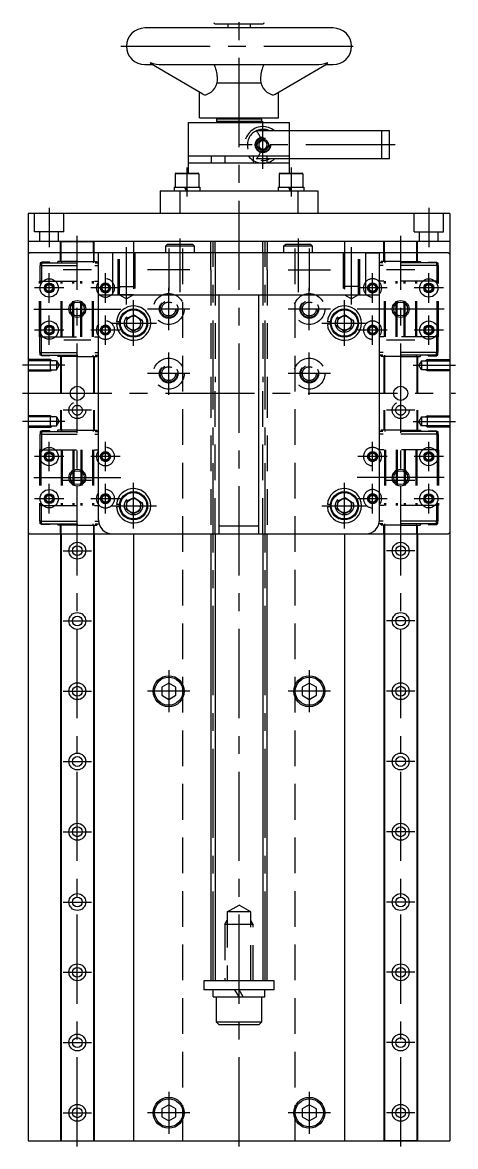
# Model space of a CAD drawing. Extents: x -27 to 476, y -21 to 633.
# Drawn here: x 321.6 to 475.6, y -2 to 398 of the extents above; entities that cross this region are included whole.
import ezdxf

# ---------------------------------------------------------------- set-up
doc = ezdxf.new("R2010")
doc.units = 0
doc.linetypes.add('CENTER', pattern=[50.8, 31.75, -6.35, 6.35, -6.35])
doc.linetypes.add('DASHED', pattern=[19.05, 12.7, -6.35])
doc.layers.get('0').update_dxf_attribs({"linetype": 'CONTINUOUS'})
doc.layers.add('CENTER', color=1, linetype='CENTER')

msp = doc.modelspace()

# ---------------------------------------------------------------- linework, layer by layer
at = {"color": 7, "linetype": 'CONTINUOUS'}
for p, q in [((432.12, 396), (365.12, 396)), ((390.11, 397.5), (407.12, 397.5)), ((394.62, 397.5), (394.62, 396)), ((402.62, 397.5), (402.62, 396)), ((365.12, 383), (367.83, 383)), ((385.75, 372.39), (367.54, 383.17)), ((371.28, 383), (425.96, 383)), ((411.48, 372.39), (429.69, 383.17)), ((429.41, 383), (432.12, 383)), ((390.82, 376.5), (406.41, 376.5)), ((384.62, 364), (384.62, 373.06)), ((412.62, 364), (412.62, 373.06)), ((384.62, 364), (412.62, 364)), ((391.12, 364), (390.62, 363.5)), ((406.12, 364), (406.62, 363.5)), ((380.64, 344.3), (380.64, 362.4)), ((380.64, 362.4), (416.62, 362.4)), ((380.64, 362.4), (386.71, 362.4)), ((386.71, 362.4), (410.52, 362.4)), ((406.62, 363.5), (390.62, 363.5)), ((390.62, 363.5), (390.62, 362.9)), ((390.62, 362.9), (406.62, 362.9)), ((390.62, 362.9), (391.12, 362.4)), ((406.62, 362.9), (406.12, 362.4)), ((406.62, 363.5), (406.62, 362.9)), ((410.52, 362.4), (416.62, 362.4)), ((416.59, 344.3), (416.59, 362.4)), ((449.43, 359.4), (416.62, 359.4)), ((449.43, 349.4), (449.43, 359.4)), ((452.12, 359.4), (449.43, 359.4)), ((452.12, 349.4), (452.12, 359.4)), ((416.62, 350.4), (380.64, 350.4)), ((388.67, 350.4), (388.67, 347.9)), ((393.62, 350.4), (393.62, 347.9)), ((403.62, 350.4), (403.62, 347.9)), ((408.57, 350.4), (408.57, 347.9)), ((449.43, 349.4), (416.62, 349.4)), ((452.12, 349.4), (449.43, 349.4)), ((384.37, 344.05), (375.87, 344.05)), ((375.87, 344.05), (375.87, 339.3)), ((376.12, 344.3), (384.12, 344.3)), ((416.62, 347.9), (380.64, 347.9)), ((384.37, 344.05), (384.37, 339.3)), ((421.37, 344.05), (412.87, 344.05)), ((412.87, 344.05), (412.87, 339.3)), ((413.12, 344.3), (421.12, 344.3)), ((421.37, 344.05), (421.37, 339.3)), ((370.62, 338), (377.6, 338)), ((370.62, 338), (370.62, 330)), ((375.52, 339.3), (384.72, 339.3)), ((375.52, 339.3), (375.52, 338)), ((377.6, 338), (419.63, 338)), ((377.6, 338), (377.6, 330)), ((379.96, 338), (379.21, 339.3)), ((380.45, 338), (379.7, 339.3)), ((384.72, 339.3), (384.72, 338)), ((412.52, 339.3), (421.72, 339.3)), ((412.52, 339.3), (412.52, 338)), ((416.96, 338), (416.21, 339.3)), ((417.45, 338), (416.7, 339.3)), ((419.63, 330), (419.63, 338)), ((419.63, 338), (426.62, 338)), ((421.72, 339.3), (421.72, 338)), ((426.62, 338), (426.62, 330)), ((473.62, 330), (323.62, 330)), ((323.62, 330), (323.62, 0)), ((426.62, 330), (370.62, 330)), ((473.62, 330), (473.62, 0)), ((473.62, 320), (323.62, 320)), ((335.12, 320), (347.12, 320)), ((335.12, 316), (335.12, 320)), ((335.42, 316), (335.42, 320)), ((346.82, 316), (346.82, 320)), ((347.12, 316), (347.12, 320)), ((361.12, 320), (361.12, 316)), ((388.62, 316), (388.62, 320)), ((390.12, 316), (390.12, 320)), ((407.12, 316), (407.12, 320)), ((408.62, 320), (408.62, 316)), ((436.12, 320), (436.12, 316)), ((462.12, 320), (450.12, 320)), ((450.12, 316), (450.12, 320)), ((450.42, 316), (450.42, 320)), ((461.82, 316), (461.82, 320)), ((462.12, 316), (462.12, 320)), ((324.12, 316), (323.62, 315.5)), ((324.12, 316), (323.62, 315.5)), ((473.12, 316), (324.12, 316)), ((353.62, 316), (348.62, 316)), ((348.62, 221), (348.62, 316)), ((353.62, 316), (353.62, 301)), ((372.62, 318.5), (373.22, 319.1)), ((372.62, 318.5), (382.62, 318.5)), ((372.62, 316), (372.62, 318.5)), ((373.22, 319.1), (382.02, 319.1)), ((382.02, 319.1), (382.62, 318.5)), ((382.62, 318.5), (382.62, 316)), ((414.62, 318.5), (415.22, 319.1)), ((414.62, 318.5), (424.62, 318.5)), ((414.62, 316), (414.62, 318.5)), ((415.22, 319.1), (424.02, 319.1)), ((424.02, 319.1), (424.62, 318.5)), ((424.62, 318.5), (424.62, 316)), ((443.62, 316), (448.62, 316)), ((443.62, 316), (443.62, 301)), ((448.62, 221), (448.62, 316)), ((473.12, 316), (473.62, 315.5)), ((473.12, 316), (473.62, 315.5)), ((323.62, 315.5), (323.62, 216.5)), ((323.62, 315.5), (323.62, 216.5)), ((473.62, 315.5), (473.62, 216.5)), ((473.62, 315.5), (473.62, 216.5)), ((348.62, 301), (448.62, 301)), ((391.62, 216), (391.62, 301)), ((405.62, 216), (405.62, 301)), ((358.72, 292.69), (358.45, 289.77)), ((358.72, 292.69), (361.38, 293.92)), ((361.38, 293.92), (363.78, 292.23)), ((363.52, 289.31), (363.78, 292.23)), ((433.72, 292.69), (433.45, 289.77)), ((433.72, 292.69), (436.38, 293.92)), ((436.38, 293.92), (438.78, 292.23)), ((438.52, 289.31), (438.78, 292.23)), ((356.13, 291.39), (355.04, 291.48)), ((356.13, 290.61), (355.04, 290.52)), ((360.85, 288.08), (358.45, 289.77)), ((360.85, 288.08), (363.52, 289.31)), ((431.13, 291.39), (430.04, 291.48)), ((431.13, 290.61), (430.04, 290.52)), ((435.85, 288.08), (433.45, 289.77)), ((435.85, 288.08), (438.52, 289.31)), ((358.72, 227.69), (361.38, 228.92)), ((361.38, 228.92), (363.78, 227.23)), ((433.72, 227.69), (436.38, 228.92)), ((436.38, 228.92), (438.78, 227.23)), ((356.13, 226.39), (355.04, 226.48)), ((356.13, 225.61), (355.04, 225.52)), ((358.72, 227.69), (358.45, 224.77)), ((360.85, 223.08), (358.45, 224.77)), ((360.85, 223.08), (363.52, 224.31)), ((363.52, 224.31), (363.78, 227.23)), ((431.13, 226.39), (430.04, 226.48)), ((431.13, 225.61), (430.04, 225.52)), ((433.72, 227.69), (433.45, 224.77)), ((435.85, 223.08), (433.45, 224.77)), ((435.85, 223.08), (438.52, 224.31)), ((438.52, 224.31), (438.78, 227.23)), ((324.12, 216), (323.62, 216.5)), ((324.12, 216), (323.62, 216.5)), ((324.12, 216), (473.12, 216)), ((324.12, 216), (473.12, 216)), ((335.12, 216), (335.12, 0)), ((335.42, 216), (335.42, 0)), ((346.82, 216), (346.82, 0)), ((347.12, 216), (347.12, 0)), ((353.62, 216), (391.62, 216)), ((361.12, 216), (361.12, 0)), ((387.62, 216), (409.62, 216)), ((388.62, 216), (388.62, 57)), ((390.12, 216), (390.12, 57)), ((391.62, 218.86), (405.62, 218.86)), ((391.62, 216), (405.62, 216)), ((405.62, 216), (443.62, 216)), ((407.12, 216), (407.12, 57)), ((408.62, 57), (408.62, 216)), ((436.12, 216), (436.12, 0)), ((450.12, 216), (450.12, 0)), ((450.42, 216), (450.42, 0)), ((461.82, 216), (461.82, 0)), ((462.12, 216), (462.12, 0)), ((473.12, 216), (473.62, 216.5)), ((473.12, 216), (473.62, 216.5)), ((373.62, 162.89), (371.12, 161.44)), ((371.12, 161.44), (371.12, 158.56)), ((376.12, 161.44), (373.62, 162.89)), ((376.12, 158.56), (376.12, 161.44)), ((423.62, 162.89), (421.12, 161.44)), ((421.12, 161.44), (421.12, 158.56)), ((426.12, 161.44), (423.62, 162.89)), ((426.12, 158.56), (426.12, 161.44)), ((371.12, 158.56), (373.62, 157.11)), ((373.62, 157.11), (376.12, 158.56)), ((421.12, 158.56), (423.62, 157.11)), ((423.62, 157.11), (426.12, 158.56)), ((411.12, 57), (386.12, 57)), ((386.12, 57), (386.12, 53.8)), ((408.62, 57), (388.62, 57)), ((411.12, 53.8), (411.12, 57)), ((411.12, 53.8), (386.12, 53.8)), ((407.82, 53.8), (389.42, 53.8)), ((389.42, 51.3), (389.42, 53.8)), ((398.62, 51.3), (397.17, 53.8)), ((400.06, 51.3), (398.62, 53.8)), ((407.82, 51.3), (407.82, 53.8)), ((389.42, 51.3), (407.82, 51.3)), ((390.62, 42.3), (390.62, 51.3)), ((406.62, 51.3), (406.62, 42.3)), ((406.62, 42.3), (390.62, 42.3)), ((391.62, 41.3), (390.62, 42.3)), ((405.62, 41.3), (391.62, 41.3)), ((406.62, 42.3), (405.62, 41.3)), ((373.62, 12.89), (371.12, 11.44)), ((376.12, 11.44), (373.62, 12.89)), ((423.62, 12.89), (421.12, 11.44)), ((426.12, 11.44), (423.62, 12.89)), ((371.12, 11.44), (371.12, 8.56)), ((371.12, 8.56), (373.62, 7.11)), ((373.62, 7.11), (376.12, 8.56)), ((376.12, 8.56), (376.12, 11.44)), ((421.12, 11.44), (421.12, 8.56)), ((421.12, 8.56), (423.62, 7.11)), ((423.62, 7.11), (426.12, 8.56)), ((426.12, 8.56), (426.12, 11.44)), ((323.62, 0), (473.62, 0)), ((335.12, 0), (347.12, 0)), ((462.12, 0), (450.12, 0))]:
    msp.add_line(p, q, dxfattribs=at)
at = {"color": 3, "linetype": 'DASHED'}
for p, q in [((416.62, 359.4), (404.76, 359.4)), ((407.12, 356.13), (405.62, 355.27)), ((408.62, 355.27), (407.12, 356.13)), ((405.62, 355.27), (405.62, 353.53)), ((405.62, 353.53), (407.12, 352.67)), ((407.12, 352.67), (408.62, 353.53)), ((408.62, 353.53), (408.62, 355.27)), ((416.62, 349.4), (404.76, 349.4)), ((325.87, 323.5), (325.87, 330)), ((336.37, 323.5), (336.37, 330)), ((460.87, 323.5), (460.87, 330)), ((471.37, 323.5), (471.37, 330)), ((336.37, 323.5), (325.87, 323.5)), ((327.82, 320), (327.82, 323.5)), ((334.42, 320), (334.42, 323.5)), ((378.62, 0), (378.62, 320)), ((418.62, 0), (418.62, 320)), ((460.87, 323.5), (471.37, 323.5)), ((462.82, 320), (462.82, 323.5)), ((469.42, 320), (469.42, 323.5)), ((335.12, 312.95), (335.12, 316)), ((335.42, 312.95), (335.42, 316)), ((346.82, 316), (346.82, 312.95)), ((347.12, 312.95), (347.12, 316)), ((355.62, 301), (355.62, 316)), ((356.16, 301), (356.16, 316)), ((361.08, 316), (361.08, 301)), ((361.62, 316), (361.62, 301)), ((388.62, 310), (388.62, 316)), ((388.62, 310), (388.62, 316)), ((390.12, 316), (390.12, 310)), ((390.12, 316), (390.12, 310)), ((407.12, 316), (407.12, 310)), ((407.12, 316), (407.12, 310)), ((408.62, 310), (408.62, 316)), ((408.62, 310), (408.62, 316)), ((435.62, 316), (435.62, 301)), ((436.16, 316), (436.16, 301)), ((441.08, 301), (441.08, 316)), ((441.62, 301), (441.62, 316)), ((450.12, 312.95), (450.12, 316)), ((450.42, 316), (450.42, 312.95)), ((461.82, 312.95), (461.82, 316)), ((462.12, 312.95), (462.12, 316)), ((328.37, 312.45), (327.87, 312.45)), ((327.87, 312.45), (327.87, 311.45)), ((331.32, 312.65), (328.32, 312.65)), ((328.32, 312.65), (328.32, 312.45)), ((328.37, 312.45), (348.62, 312.45)), ((328.37, 312.45), (328.37, 311.45)), ((331.32, 312.45), (331.32, 312.65)), ((334.19, 312.95), (333.89, 312.45)), ((335.49, 312.95), (334.19, 312.95)), ((341.12, 312.95), (335.49, 312.95)), ((335.49, 312.95), (335.49, 312.45)), ((341.12, 312.95), (346.75, 312.95)), ((341.12, 312.45), (341.12, 312.95)), ((346.75, 312.95), (348.05, 312.95)), ((346.75, 312.95), (346.75, 312.45)), ((348.05, 312.95), (348.35, 312.45)), ((468.87, 312.45), (448.62, 312.45)), ((449.19, 312.95), (448.89, 312.45)), ((450.49, 312.95), (449.19, 312.95)), ((456.12, 312.95), (450.49, 312.95)), ((450.49, 312.95), (450.49, 312.45)), ((456.12, 312.95), (461.75, 312.95)), ((456.12, 312.45), (456.12, 312.95)), ((461.75, 312.95), (461.75, 312.45)), ((461.75, 312.95), (463.05, 312.95)), ((463.05, 312.95), (463.35, 312.45)), ((465.92, 312.65), (468.92, 312.65)), ((465.92, 312.45), (465.92, 312.65)), ((468.87, 312.45), (469.37, 312.45)), ((468.87, 312.45), (468.87, 311.45)), ((468.92, 312.65), (468.92, 312.45)), ((469.37, 312.45), (469.37, 311.45)), ((327.82, 311.45), (327.82, 305.95)), ((328.32, 311.45), (327.82, 311.45)), ((328.32, 311.45), (348.62, 311.45)), ((328.32, 311.45), (328.32, 305.95)), ((388.62, 310), (388.62, 270)), ((388.62, 310), (388.62, 270)), ((390.12, 310), (390.12, 270)), ((390.12, 310), (390.12, 270)), ((407.12, 310), (407.12, 270)), ((407.12, 310), (407.12, 270)), ((408.62, 310), (408.62, 270)), ((408.62, 310), (408.62, 270)), ((468.92, 311.45), (448.62, 311.45)), ((468.92, 311.45), (469.42, 311.45)), ((468.92, 311.45), (468.92, 305.95)), ((469.42, 311.45), (469.42, 305.95)), ((327.62, 286.05), (327.62, 305.95)), ((328.12, 305.95), (327.62, 305.95)), ((328.12, 305.95), (348.62, 305.95)), ((328.12, 286.05), (328.12, 305.95)), ((335.32, 286.05), (335.32, 305.95)), ((335.72, 286.05), (335.72, 305.95)), ((339.52, 286.05), (339.52, 305.95)), ((339.92, 286.05), (339.92, 305.95)), ((342.32, 286.05), (342.32, 305.95)), ((342.72, 286.05), (342.72, 305.95)), ((346.52, 286.05), (346.52, 305.95)), ((346.92, 286.05), (346.92, 305.95)), ((355.62, 304), (361.62, 304)), ((355.62, 304), (356.16, 303.06)), ((361.62, 304), (361.08, 303.06)), ((435.62, 304), (436.16, 303.06)), ((441.62, 304), (435.62, 304)), ((441.62, 304), (441.08, 303.06)), ((469.12, 305.95), (448.62, 305.95)), ((450.32, 286.05), (450.32, 305.95)), ((450.72, 286.05), (450.72, 305.95)), ((454.52, 286.05), (454.52, 305.95)), ((454.92, 286.05), (454.92, 305.95)), ((457.32, 286.05), (457.32, 305.95)), ((457.72, 286.05), (457.72, 305.95)), ((461.52, 286.05), (461.52, 305.95)), ((461.92, 286.05), (461.92, 305.95)), ((469.12, 286.05), (469.12, 305.95)), ((469.12, 305.95), (469.62, 305.95)), ((469.62, 286.05), (469.62, 305.95)), ((361.08, 301), (356.16, 301)), ((356.16, 301), (358.62, 299.58)), ((361.08, 301), (358.62, 299.58)), ((436.16, 301), (438.62, 299.58)), ((436.16, 301), (441.08, 301)), ((441.08, 301), (438.62, 299.58)), ((328.12, 286.05), (327.62, 286.05)), ((327.82, 280.55), (327.82, 286.05)), ((328.12, 286.05), (348.62, 286.05)), ((328.32, 280.55), (328.32, 286.05)), ((469.12, 286.05), (448.62, 286.05)), ((468.92, 280.55), (468.92, 286.05)), ((469.12, 286.05), (469.62, 286.05)), ((469.42, 280.55), (469.42, 286.05)), ((328.32, 280.55), (327.82, 280.55)), ((327.87, 279.55), (327.87, 280.55)), ((328.32, 280.55), (348.62, 280.55)), ((328.37, 279.55), (328.37, 280.55)), ((468.92, 280.55), (448.62, 280.55)), ((468.87, 279.55), (468.87, 280.55)), ((468.92, 280.55), (469.42, 280.55)), ((469.37, 279.55), (469.37, 280.55)), ((331.62, 278), (323.62, 278)), ((333.72, 277.62), (323.62, 277.62)), ((328.37, 279.55), (327.87, 279.55)), ((328.32, 279.55), (328.32, 279.35)), ((331.32, 279.35), (328.32, 279.35)), ((328.37, 279.55), (348.62, 279.55)), ((331.32, 279.35), (331.32, 279.55)), ((331.62, 274), (331.62, 278)), ((331.62, 278), (332.27, 277.62)), ((333.72, 277.62), (333.72, 274.38)), ((333.72, 277.62), (334.65, 276)), ((333.72, 274.38), (334.65, 276)), ((334.19, 279.05), (333.89, 279.55)), ((335.49, 279.05), (334.19, 279.05)), ((335.12, 279.05), (335.12, 252.95)), ((335.42, 279.05), (335.42, 252.95)), ((335.49, 279.05), (335.49, 279.55)), ((341.12, 279.05), (335.49, 279.05)), ((341.12, 279.55), (341.12, 279.05)), ((341.12, 279.05), (346.75, 279.05)), ((346.75, 279.05), (346.75, 279.55)), ((346.75, 279.05), (348.05, 279.05)), ((346.82, 279.05), (346.82, 252.95)), ((347.12, 279.05), (347.12, 252.95)), ((348.05, 279.05), (348.35, 279.55)), ((468.87, 279.55), (448.62, 279.55)), ((449.19, 279.05), (448.89, 279.55)), ((450.49, 279.05), (449.19, 279.05)), ((450.12, 279.05), (450.12, 252.95)), ((450.42, 279.05), (450.42, 252.95)), ((450.49, 279.05), (450.49, 279.55)), ((456.12, 279.05), (450.49, 279.05)), ((456.12, 279.55), (456.12, 279.05)), ((456.12, 279.05), (461.75, 279.05)), ((461.75, 279.05), (461.75, 279.55)), ((461.75, 279.05), (463.05, 279.05)), ((461.82, 279.05), (461.82, 252.95)), ((462.12, 279.05), (462.12, 252.95)), ((463.52, 277.62), (462.58, 276)), ((463.52, 274.38), (462.58, 276)), ((463.05, 279.05), (463.35, 279.55)), ((463.52, 277.62), (473.62, 277.62)), ((463.52, 277.62), (463.52, 274.38)), ((465.62, 278), (464.96, 277.62)), ((465.62, 278), (473.62, 278)), ((465.62, 274), (465.62, 278)), ((465.92, 279.35), (465.92, 279.55)), ((465.92, 279.35), (468.92, 279.35)), ((468.87, 279.55), (469.37, 279.55)), ((468.92, 279.55), (468.92, 279.35)), ((323.62, 274.38), (333.72, 274.38)), ((323.62, 274), (331.62, 274)), ((331.62, 274), (332.27, 274.38)), ((473.62, 274.38), (463.52, 274.38)), ((465.62, 274), (464.96, 274.38)), ((473.62, 274), (465.62, 274)), ((388.62, 270), (388.62, 216)), ((390.12, 216), (390.12, 270)), ((407.12, 216), (407.12, 270)), ((408.62, 270), (408.62, 216)), ((331.62, 258), (323.62, 258)), ((333.72, 257.62), (323.62, 257.62)), ((331.62, 254), (331.62, 258)), ((331.62, 258), (332.27, 257.62)), ((333.72, 257.62), (333.72, 254.38)), ((333.72, 257.62), (334.65, 256)), ((333.72, 254.38), (334.65, 256)), ((463.52, 257.62), (462.58, 256)), ((463.52, 254.38), (462.58, 256)), ((463.52, 257.62), (473.62, 257.62)), ((463.52, 257.62), (463.52, 254.38)), ((465.62, 258), (464.96, 257.62)), ((465.62, 258), (473.62, 258)), ((465.62, 254), (465.62, 258)), ((323.62, 254.38), (333.72, 254.38)), ((323.62, 254), (331.62, 254)), ((328.37, 252.45), (327.87, 252.45)), ((327.87, 252.45), (327.87, 251.45)), ((331.32, 252.65), (328.32, 252.65)), ((328.32, 252.45), (328.32, 252.65)), ((328.37, 252.45), (348.62, 252.45)), ((328.37, 252.45), (328.37, 251.45)), ((331.32, 252.65), (331.32, 252.45)), ((331.62, 254), (332.27, 254.38)), ((334.19, 252.95), (333.89, 252.45)), ((335.49, 252.95), (334.19, 252.95)), ((341.12, 252.95), (335.49, 252.95)), ((335.49, 252.95), (335.49, 252.45)), ((341.12, 252.95), (346.75, 252.95)), ((341.12, 252.45), (341.12, 252.95)), ((346.75, 252.95), (348.05, 252.95)), ((346.75, 252.95), (346.75, 252.45)), ((348.05, 252.95), (348.35, 252.45)), ((468.87, 252.45), (448.62, 252.45)), ((449.19, 252.95), (448.89, 252.45)), ((450.49, 252.95), (449.19, 252.95)), ((456.12, 252.95), (450.49, 252.95)), ((450.49, 252.95), (450.49, 252.45)), ((456.12, 252.95), (461.75, 252.95)), ((456.12, 252.45), (456.12, 252.95)), ((461.75, 252.95), (463.05, 252.95)), ((461.75, 252.95), (461.75, 252.45)), ((463.05, 252.95), (463.35, 252.45)), ((473.62, 254.38), (463.52, 254.38)), ((465.62, 254), (464.96, 254.38)), ((473.62, 254), (465.62, 254)), ((465.92, 252.65), (468.92, 252.65)), ((465.92, 252.65), (465.92, 252.45)), ((468.87, 252.45), (469.37, 252.45)), ((468.87, 252.45), (468.87, 251.45)), ((468.92, 252.45), (468.92, 252.65)), ((469.37, 252.45), (469.37, 251.45)), ((327.82, 251.45), (327.82, 245.95)), ((328.32, 251.45), (327.82, 251.45)), ((328.32, 251.45), (348.62, 251.45)), ((328.32, 251.45), (328.32, 245.95)), ((468.92, 251.45), (448.62, 251.45)), ((468.92, 251.45), (468.92, 245.95)), ((468.92, 251.45), (469.42, 251.45)), ((469.42, 251.45), (469.42, 245.95)), ((327.62, 245.95), (327.62, 226.05)), ((328.12, 245.95), (327.62, 245.95)), ((328.12, 245.95), (348.62, 245.95)), ((328.12, 245.95), (328.12, 226.05)), ((335.32, 245.95), (335.32, 226.05)), ((335.72, 245.95), (335.72, 226.05)), ((339.52, 245.95), (339.52, 226.05)), ((339.92, 245.95), (339.92, 226.05)), ((342.32, 245.95), (342.32, 226.05)), ((342.72, 245.95), (342.72, 226.05)), ((346.52, 245.95), (346.52, 226.05)), ((346.92, 245.95), (346.92, 226.05)), ((469.12, 245.95), (448.62, 245.95)), ((450.32, 245.95), (450.32, 226.05)), ((450.72, 245.95), (450.72, 226.05)), ((454.52, 245.95), (454.52, 226.05)), ((454.92, 245.95), (454.92, 226.05)), ((457.32, 245.95), (457.32, 226.05)), ((457.72, 245.95), (457.72, 226.05)), ((461.52, 245.95), (461.52, 226.05)), ((461.92, 245.95), (461.92, 226.05)), ((469.12, 245.95), (469.12, 226.05)), ((469.12, 245.95), (469.62, 245.95)), ((469.62, 245.95), (469.62, 226.05)), ((328.12, 226.05), (327.62, 226.05)), ((327.82, 220.55), (327.82, 226.05)), ((328.12, 226.05), (348.62, 226.05)), ((328.32, 220.55), (328.32, 226.05)), ((469.12, 226.05), (448.62, 226.05)), ((468.92, 220.55), (468.92, 226.05)), ((469.12, 226.05), (469.62, 226.05)), ((469.42, 220.55), (469.42, 226.05)), ((328.32, 220.55), (327.82, 220.55)), ((327.87, 219.55), (327.87, 220.55)), ((328.32, 220.55), (348.64, 220.55)), ((328.37, 219.55), (328.37, 220.55)), ((468.92, 220.55), (448.6, 220.55)), ((468.87, 219.55), (468.87, 220.55)), ((468.92, 220.55), (469.42, 220.55)), ((469.37, 219.55), (469.37, 220.55)), ((328.37, 219.55), (327.87, 219.55)), ((328.32, 219.35), (328.32, 219.55)), ((331.32, 219.35), (328.32, 219.35)), ((328.37, 219.55), (348.83, 219.55)), ((331.32, 219.55), (331.32, 219.35)), ((334.19, 219.05), (333.89, 219.55)), ((335.49, 219.05), (334.19, 219.05)), ((335.12, 216), (335.12, 219.05)), ((335.42, 216), (335.42, 219.05)), ((335.49, 219.05), (335.49, 219.55)), ((341.12, 219.05), (335.49, 219.05)), ((341.12, 219.55), (341.12, 219.05)), ((341.12, 219.05), (346.75, 219.05)), ((346.75, 219.05), (346.75, 219.55)), ((346.75, 219.05), (348.05, 219.05)), ((346.82, 219.05), (346.82, 216)), ((347.12, 216), (347.12, 219.05)), ((348.05, 219.05), (348.35, 219.55)), ((468.87, 219.55), (448.4, 219.55)), ((449.19, 219.05), (448.89, 219.55)), ((450.49, 219.05), (449.19, 219.05)), ((450.12, 216), (450.12, 219.05)), ((450.42, 219.05), (450.42, 216)), ((450.49, 219.05), (450.49, 219.55)), ((456.12, 219.05), (450.49, 219.05)), ((456.12, 219.55), (456.12, 219.05)), ((456.12, 219.05), (461.75, 219.05)), ((461.75, 219.05), (461.75, 219.55)), ((461.75, 219.05), (463.05, 219.05)), ((461.82, 216), (461.82, 219.05)), ((462.12, 216), (462.12, 219.05)), ((463.05, 219.05), (463.35, 219.55)), ((465.92, 219.55), (465.92, 219.35)), ((465.92, 219.35), (468.92, 219.35)), ((468.87, 219.55), (469.37, 219.55)), ((468.92, 219.35), (468.92, 219.55)), ((394.43, 81.5), (398.62, 83.92)), ((402.8, 81.5), (394.43, 81.5)), ((394.43, 81.5), (394.43, 57)), ((402.8, 81.5), (398.62, 83.92)), ((402.8, 57), (402.8, 81.5)), ((393.62, 77), (394.43, 78.41)), ((403.62, 77), (393.62, 77)), ((393.62, 77), (393.62, 57)), ((403.62, 77), (402.8, 78.41)), ((403.62, 57), (403.62, 77))]:
    msp.add_line(p, q, dxfattribs=at)
for centre, radius in [((407.12, 354.4), 2.75), ((407.12, 354.4), 2.5), ((407.12, 354.4), 2), ((351.12, 303.5), 1.75), ((351.12, 303.5), 1.5), ((351.12, 303.5), 1.23), ((446.12, 303.5), 1.75), ((446.12, 303.5), 1.5), ((446.12, 303.5), 1.23), ((373.62, 296), 5.5), ((423.62, 296), 5.5), ((373.62, 296), 3.3), ((373.62, 296), 3), ((373.62, 296), 2.46), ((423.62, 296), 3.3), ((423.62, 296), 3), ((423.62, 296), 2.46), ((361.12, 291), 3.25), ((436.12, 291), 3.25), ((351.12, 288.5), 1.75), ((351.12, 288.5), 1.5), ((351.12, 288.5), 1.23), ((446.12, 288.5), 1.75), ((446.12, 288.5), 1.5), ((446.12, 288.5), 1.23), ((373.62, 273), 5.5), ((373.62, 273), 3.3), ((373.62, 273), 3), ((423.62, 273), 5.5), ((423.62, 273), 3.3), ((423.62, 273), 3), ((373.62, 273), 2.46), ((423.62, 273), 2.46), ((341.12, 260), 3), ((341.12, 260), 1.75), ((456.12, 260), 3), ((456.12, 260), 1.75), ((351.12, 243.5), 1.75), ((351.12, 243.5), 1.5), ((351.12, 243.5), 1.23), ((446.12, 243.5), 1.75), ((446.12, 243.5), 1.5), ((446.12, 243.5), 1.23), ((351.12, 228.5), 1.75), ((351.12, 228.5), 1.5), ((351.12, 228.5), 1.23), ((361.12, 226), 3.25), ((436.12, 226), 3.25), ((446.12, 228.5), 1.75), ((446.12, 228.5), 1.5), ((446.12, 228.5), 1.23)]:
    msp.add_circle(centre, radius, dxfattribs=at)
at = {"color": 7, "linetype": 'CONTINUOUS'}
for centre, radius in [((331.12, 303.5), 3.25), ((331.12, 303.5), 1.75), ((331.12, 303.5), 1.23), ((466.12, 303.5), 3.25), ((466.12, 303.5), 1.75), ((466.12, 303.5), 1.23), ((341.12, 296), 2.46), ((361.12, 291), 5), ((436.12, 291), 5), ((456.12, 296), 2.46), ((361.12, 291), 4.7), ((436.12, 291), 4.7), ((331.12, 288.5), 3.25), ((331.12, 288.5), 1.75), ((331.12, 288.5), 1.23), ((466.12, 288.5), 3.25), ((466.12, 288.5), 1.75), ((466.12, 288.5), 1.23), ((341.12, 266), 2.5), ((456.12, 266), 2.5), ((331.12, 243.5), 3.25), ((331.12, 243.5), 1.75), ((331.12, 243.5), 1.23), ((466.12, 243.5), 3.25), ((466.12, 243.5), 1.75), ((466.12, 243.5), 1.23), ((341.12, 236), 2.46), ((456.12, 236), 2.46), ((331.12, 228.5), 3.25), ((331.12, 228.5), 1.75), ((331.12, 228.5), 1.23), ((361.12, 226), 5), ((361.12, 226), 4.7), ((436.12, 226), 5), ((436.12, 226), 4.7), ((466.12, 228.5), 3.25), ((466.12, 228.5), 1.75), ((466.12, 228.5), 1.23), ((341.12, 210), 3), ((456.12, 210), 3), ((341.12, 210), 1.75), ((456.12, 210), 1.75), ((341.12, 185), 3), ((456.12, 185), 3), ((341.12, 185), 1.75), ((456.12, 185), 1.75), ((373.62, 160), 5.5), ((373.62, 160), 5), ((423.62, 160), 5.5), ((423.62, 160), 5), ((341.12, 160), 3), ((341.12, 160), 1.75), ((456.12, 160), 3), ((456.12, 160), 1.75), ((341.12, 135), 3), ((341.12, 135), 1.75), ((456.12, 135), 3), ((456.12, 135), 1.75), ((341.12, 110), 3), ((456.12, 110), 3), ((341.12, 110), 1.75), ((456.12, 110), 1.75), ((341.12, 85), 3), ((456.12, 85), 3), ((341.12, 85), 1.75), ((456.12, 85), 1.75), ((341.12, 60), 3), ((341.12, 60), 1.75), ((456.12, 60), 3), ((456.12, 60), 1.75), ((341.12, 35), 3), ((341.12, 35), 1.75), ((456.12, 35), 3), ((456.12, 35), 1.75), ((341.12, 10), 3), ((373.62, 10), 5.5), ((373.62, 10), 5), ((423.62, 10), 5.5), ((423.62, 10), 5), ((456.12, 10), 3), ((341.12, 10), 1.75), ((456.12, 10), 1.75)]:
    msp.add_circle(centre, radius, dxfattribs=at)
at = {"color": 3, "linetype": 'CONTINUOUS'}
for centre, radius in [((331.12, 303.5), 1.5), ((466.12, 303.5), 1.5), ((341.12, 296), 3), ((456.12, 296), 3), ((331.12, 288.5), 1.5), ((466.12, 288.5), 1.5), ((331.12, 243.5), 1.5), ((466.12, 243.5), 1.5), ((341.12, 236), 3), ((456.12, 236), 3), ((331.12, 228.5), 1.5), ((466.12, 228.5), 1.5)]:
    msp.add_circle(centre, radius, dxfattribs=at)
for centre in [(361.12, 291), (436.12, 291), (361.12, 226), (436.12, 226)]:
    msp.add_circle(centre, 2.54)
at = {"color": 7, "linetype": 'CONTINUOUS'}
for centre, radius, start, end in [((365.12, 389.5), 6.5, 90, 270), ((390.11, 398), 0.5, 185, 270), ((407.12, 398), 0.5, 270, 355), ((432.12, 389.5), 6.5, 270, 90), ((371.27, 395.87), 12.87, 250.8151, 270.0353), ((368.3, 384.37), 1.43, 207.5578, 237.8784), ((378.92, 377.67), 12.06, 3.6567, 26.2405), ((418.31, 377.67), 12.06, 153.7595, 176.3433), ((425.97, 395.87), 12.87, 269.9647, 289.1849), ((428.93, 384.37), 1.43, 302.1216, 332.4422), ((385.07, 377.87), 5.91, 287.785, 5.6431), ((412.16, 377.87), 5.91, 174.3569, 252.215), ((386.52, 373.86), 1.66, 242.1947, 282.1884), ((410.71, 373.86), 1.66, 257.8116, 297.8053), ((376.12, 344.05), 0.25, 90, 180), ((384.12, 344.05), 0.25, 0, 90), ((413.12, 344.05), 0.25, 90, 180), ((421.12, 344.05), 0.25, 0, 90), ((351.12, 303.5), 3.25, 140.2849, 219.7151), ((446.12, 303.5), 3.25, 320.2849, 39.7151), ((361.12, 291), 6.1, 184.5, 175.5), ((436.12, 291), 6.1, 184.5, 175.5), ((351.12, 288.5), 3.25, 140.2849, 219.7151), ((446.12, 288.5), 3.25, 320.2849, 39.7151), ((351.12, 243.5), 3.25, 140.2849, 219.7151), ((446.12, 243.5), 3.25, 320.2849, 39.7151), ((361.12, 226), 6.1, 184.5, 175.5), ((436.12, 226), 6.1, 184.5, 175.5), ((351.12, 228.5), 3.25, 140.2849, 219.7151), ((446.12, 228.5), 3.25, 320.2849, 39.7151), ((353.62, 221), 5, 180, 270), ((443.62, 221), 5, 270, 360)]:
    msp.add_arc(centre, radius, start, end, dxfattribs=at)
at = {"color": 3, "linetype": 'DASHED'}
for centre, radius, start, end in [((407.12, 354.4), 6.5, 50.2849, 309.7151), ((407.12, 354.4), 5.53, 64.7754, 295.2246), ((399.51, 354.54), 7.15, 20.1116, 42.7693), ((407.12, 354.4), 1.5, 120, 180), ((407.12, 354.4), 1.5, 180, 240), ((407.12, 354.4), 1.5, 60, 120), ((407.12, 354.4), 1.5, 240, 300), ((407.12, 354.4), 1.5, 0, 60), ((407.12, 354.4), 1.5, 300, 0), ((399.51, 354.26), 7.15, 317.2307, 339.8884), ((351.12, 303.5), 3.25, 219.7151, 140.2849), ((446.12, 303.5), 3.25, 39.7151, 320.2849), ((351.12, 288.5), 3.25, 219.7151, 140.2849), ((446.12, 288.5), 3.25, 39.7151, 320.2849), ((351.12, 243.5), 3.25, 219.7151, 140.2849), ((446.12, 243.5), 3.25, 39.7151, 320.2849), ((351.12, 228.5), 3.25, 219.7151, 140.2849), ((446.12, 228.5), 3.25, 39.7151, 320.2849)]:
    msp.add_arc(centre, radius, start, end, dxfattribs=at)
at = {"layer": 'CENTER', "color": 1, "linetype": 'CENTER'}
for p, q in [((398.62, -2), (398.62, 438)), ((356.62, 389.5), (440.62, 389.5)), ((407.12, 345.9), (407.12, 362.9)), ((454.12, 354.4), (398.62, 354.4)), ((380.12, 346.3), (380.12, 336)), ((417.12, 346.3), (417.12, 336)), ((331.12, 332), (331.12, 318)), ((466.12, 332), (466.12, 318)), ((341.12, -2), (341.12, 322)), ((377.62, 321.1), (377.62, 302)), ((389.37, 57), (389.37, 320)), ((407.87, 57), (407.87, 320)), ((419.62, 321.1), (419.62, 302)), ((456.12, -2), (456.12, 322)), ((358.62, 297.58), (358.62, 318)), ((373.62, 317.5), (373.62, 302.5)), ((423.62, 317.5), (423.62, 302.5)), ((438.62, 297.58), (438.62, 318)), ((331.12, 298.25), (331.12, 308.75)), ((346.12, 310), (336.12, 310)), ((351.12, 298.25), (351.12, 308.75)), ((381.12, 310), (366.12, 310)), ((416.12, 310), (431.12, 310)), ((446.12, 298.25), (446.12, 308.75)), ((461.12, 310), (451.12, 310)), ((466.12, 298.25), (466.12, 308.75)), ((336.37, 303.5), (325.87, 303.5)), ((356.37, 303.5), (345.87, 303.5)), ((373.62, 288.5), (373.62, 303.5)), ((423.62, 288.5), (423.62, 303.5)), ((451.37, 303.5), (440.87, 303.5)), ((471.37, 303.5), (460.87, 303.5)), ((325.62, 296), (356.62, 296)), ((361.12, 282.9), (361.12, 299.1)), ((381.12, 296), (366.12, 296)), ((431.12, 296), (416.12, 296)), ((436.12, 282.9), (436.12, 299.1)), ((471.62, 296), (440.62, 296)), ((331.12, 283.25), (331.12, 293.75)), ((351.12, 283.25), (351.12, 293.75)), ((446.12, 283.25), (446.12, 293.75)), ((466.12, 283.25), (466.12, 293.75)), ((336.37, 288.5), (325.87, 288.5)), ((356.37, 288.5), (345.87, 288.5)), ((353.02, 291), (369.22, 291)), ((428.02, 291), (444.22, 291)), ((451.37, 288.5), (440.87, 288.5)), ((471.37, 288.5), (460.87, 288.5)), ((336.32, 285), (345.92, 285)), ((451.12, 285), (461.12, 285)), ((373.62, 265.5), (373.62, 280.5)), ((423.62, 265.5), (423.62, 280.5)), ((336.65, 276), (321.62, 276)), ((460.58, 276), (475.62, 276)), ((381.12, 273), (366.12, 273)), ((431.12, 273), (416.12, 273)), ((321.62, 266), (475.62, 266)), ((346.12, 260), (336.12, 260)), ((461.12, 260), (451.12, 260)), ((336.65, 256), (321.62, 256)), ((460.58, 256), (475.62, 256)), ((331.12, 238.25), (331.12, 248.75)), ((351.12, 238.25), (351.12, 248.75)), ((446.12, 238.25), (446.12, 248.75)), ((466.12, 238.25), (466.12, 248.75)), ((336.37, 243.5), (325.87, 243.5)), ((356.37, 243.5), (345.87, 243.5)), ((451.37, 243.5), (440.87, 243.5)), ((471.37, 243.5), (460.87, 243.5)), ((325.62, 236), (356.62, 236)), ((471.62, 236), (440.62, 236)), ((331.12, 223.25), (331.12, 233.75)), ((346.12, 235), (336.12, 235)), ((351.12, 223.25), (351.12, 233.75)), ((361.12, 217.9), (361.12, 234.1)), ((436.12, 217.9), (436.12, 234.1)), ((446.12, 223.25), (446.12, 233.75)), ((461.12, 235), (451.12, 235)), ((466.12, 223.25), (466.12, 233.75)), ((336.37, 228.5), (325.87, 228.5)), ((356.37, 228.5), (345.87, 228.5)), ((451.37, 228.5), (440.87, 228.5)), ((471.37, 228.5), (460.87, 228.5)), ((353.02, 226), (369.22, 226)), ((428.02, 226), (444.22, 226)), ((336.12, 210), (346.12, 210)), ((461.12, 210), (451.12, 210)), ((336.12, 185), (346.12, 185)), ((461.12, 185), (451.12, 185)), ((373.62, 167.5), (373.62, 152.5)), ((423.62, 167.5), (423.62, 152.5)), ((336.12, 160), (346.12, 160)), ((381.12, 160), (366.12, 160)), ((431.12, 160), (416.12, 160)), ((461.12, 160), (451.12, 160)), ((336.12, 135), (346.12, 135)), ((461.12, 135), (451.12, 135)), ((336.12, 110), (346.12, 110)), ((461.12, 110), (451.12, 110)), ((336.12, 85), (346.12, 85)), ((461.12, 85), (451.12, 85)), ((336.12, 60), (346.12, 60)), ((461.12, 60), (451.12, 60)), ((336.12, 35), (346.12, 35)), ((461.12, 35), (451.12, 35)), ((373.62, 17.5), (373.62, 2.5)), ((423.62, 17.5), (423.62, 2.5)), ((336.12, 10), (346.12, 10)), ((381.12, 10), (366.12, 10)), ((431.12, 10), (416.12, 10)), ((461.12, 10), (451.12, 10))]:
    msp.add_line(p, q, dxfattribs=at)

doc.saveas('drawing.dxf')
